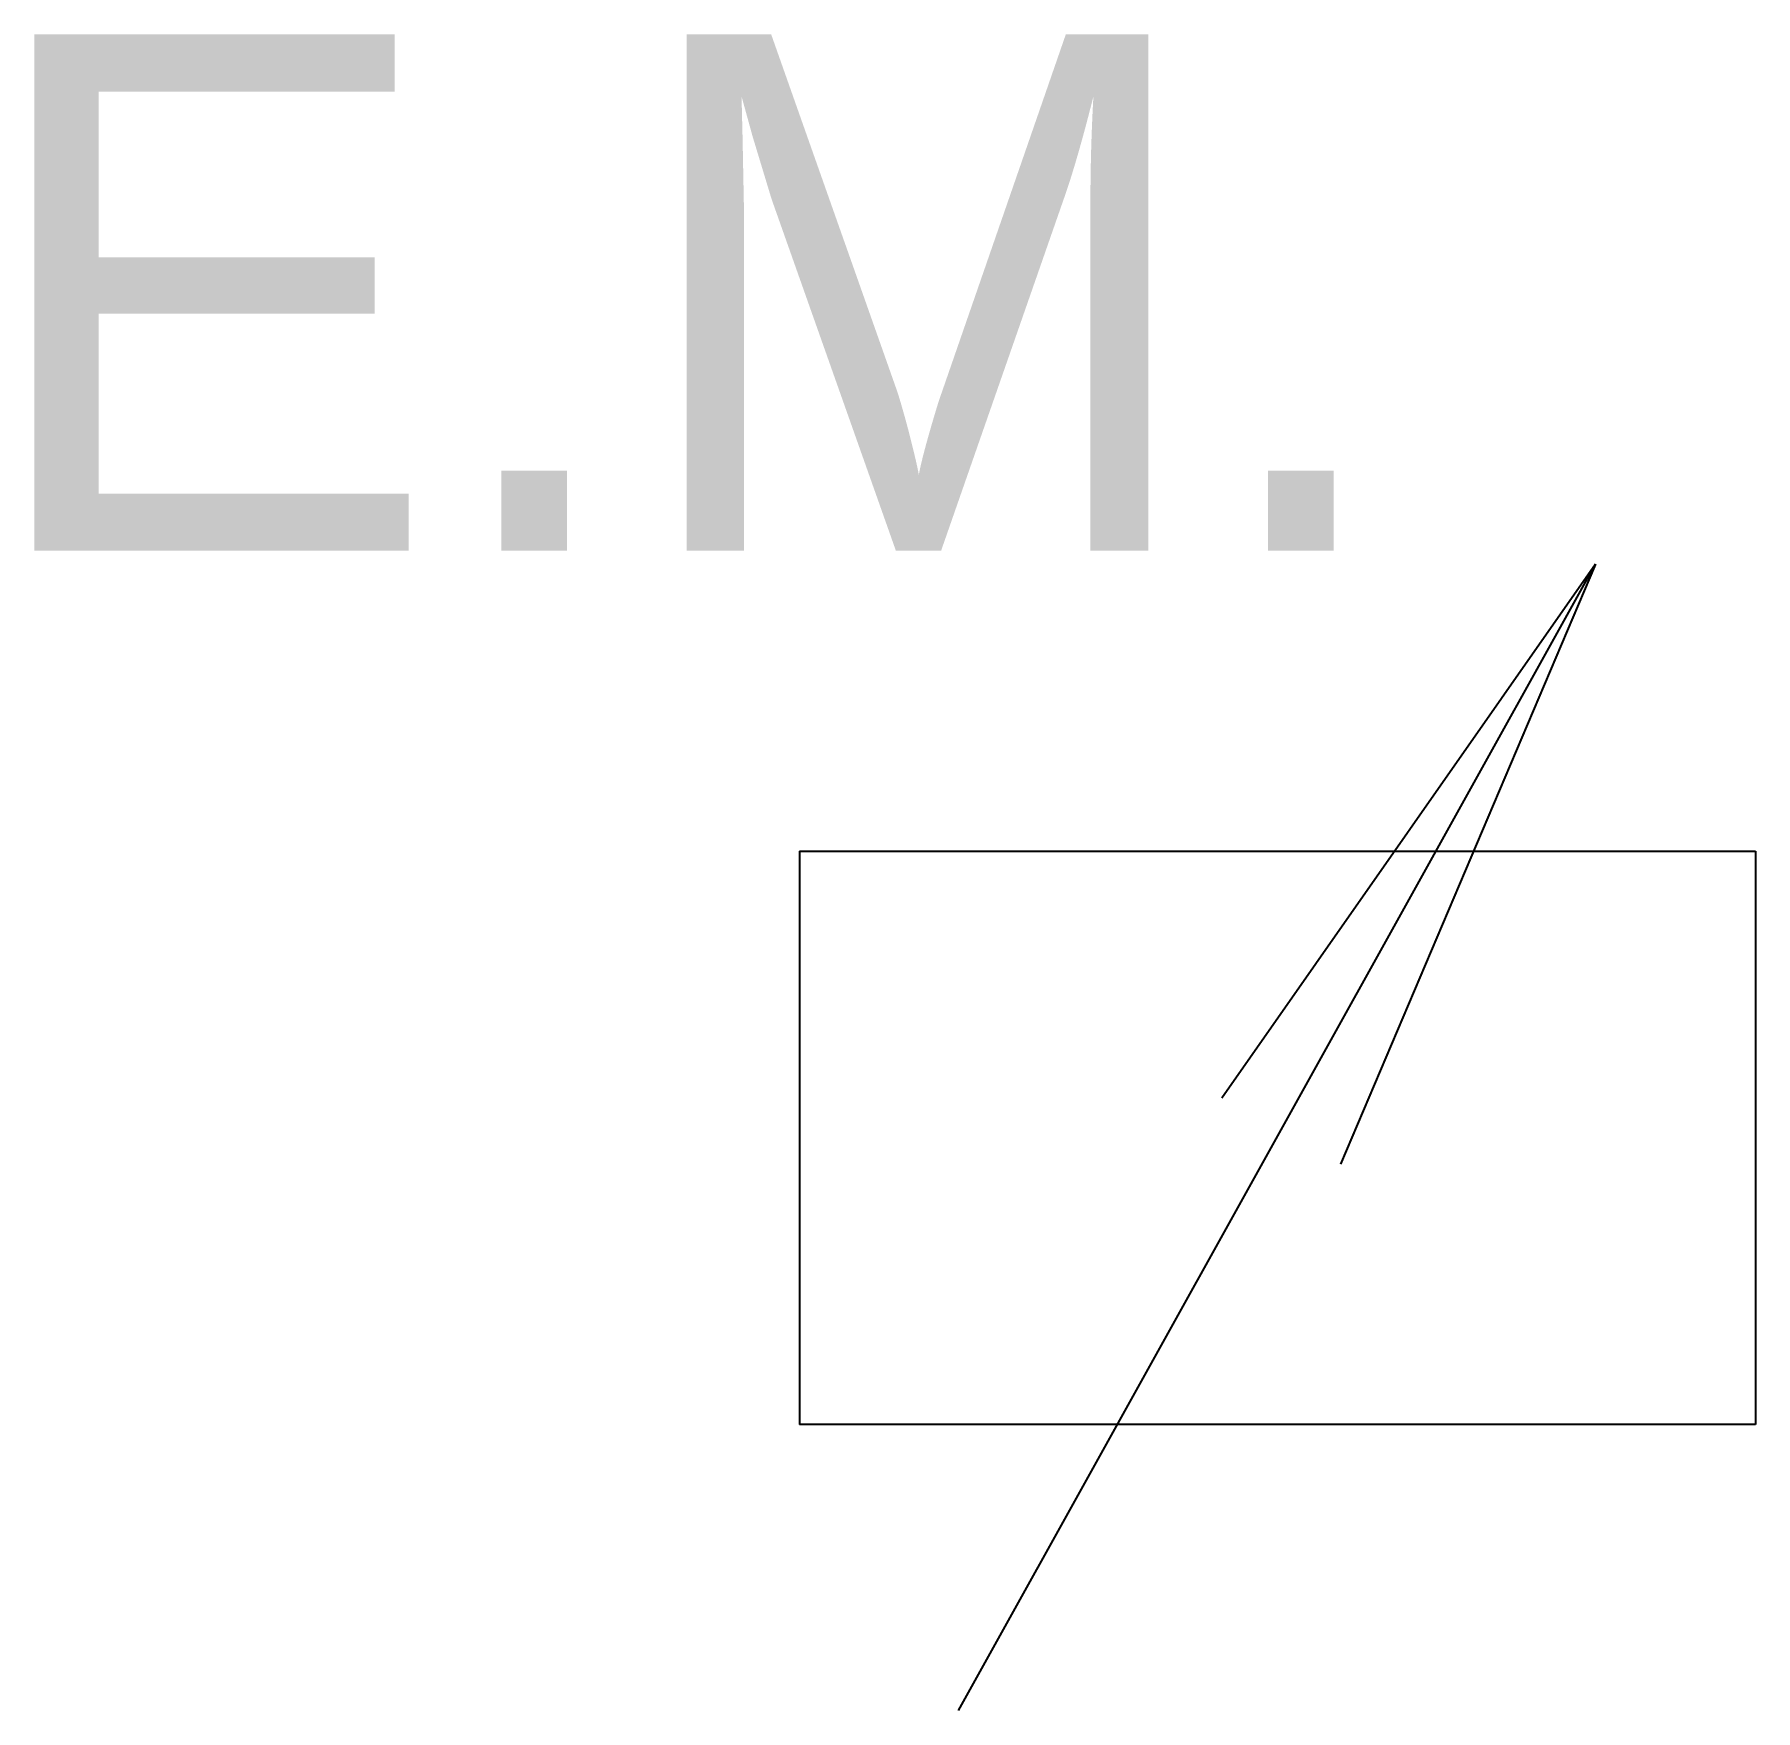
# Model space of a CAD drawing. Header units: metres. Extents: x -21673.6 to -21656.9, y -12541.5 to -12525.2.
import ezdxf

# ---------------------------------------------------------------- set-up
doc = ezdxf.new("R2010")
doc.units = ezdxf.units.M

msp = doc.modelspace()

# ---------------------------------------------------------------- linework, layer by layer
for p, q in [((-21664.65, -12541.47), (-21658.48, -12530.37)), ((-21658.48, -12530.37), (-21662.1, -12535.54)), ((-21658.48, -12530.37), (-21660.95, -12536.18)), ((-21666.19, -12533.15), (-21666.19, -12538.7)), ((-21666.19, -12533.15), (-21656.93, -12533.15)), ((-21656.93, -12533.15), (-21656.93, -12538.7)), ((-21656.93, -12538.7), (-21666.19, -12538.7))]:
    msp.add_line(p, q)

# ---------------------------------------------------------------- texts
msp.add_text('E.M.', height=5).set_placement((-21674.15, -12530.24))

doc.saveas('drawing.dxf')
